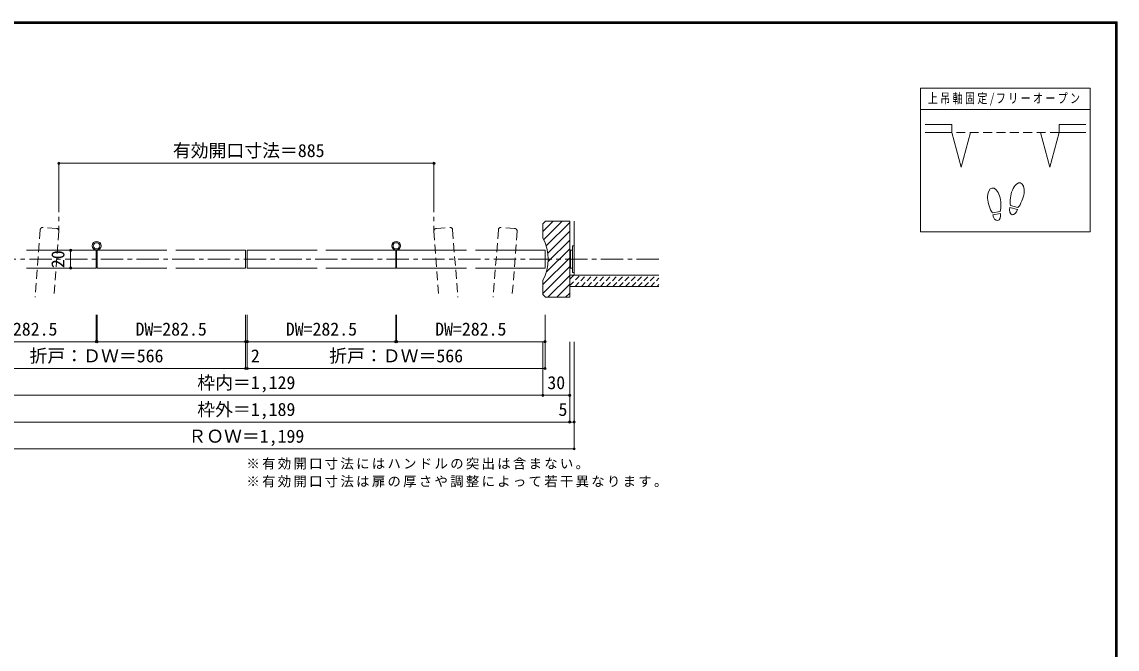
# Model space of a CAD drawing. Units: millimetres, scale not verified. Extents: x -973 to 977, y -718 to 696.
# Drawn here: x -250 to 977, y -7 to 696 of the extents above; entities that cross this region are included whole.
import ezdxf
from ezdxf.enums import TextEntityAlignment as Align

# ---------------------------------------------------------------- set-up
doc = ezdxf.new("R2010")
doc.units = ezdxf.units.MM
doc.header["$LTSCALE"] = 5
doc.header["$PDMODE"] = 32
doc.header["$PDSIZE"] = 2.5
for name, pattern in [('CHAIN1', [8, 5, -1, 1, -1]), ('DASHED1', [1.8, 1.2, -0.6]), ('DASHED2', [3, 2, -1])]:
    doc.linetypes.add(name, pattern=pattern)
for name, color, linetype, lineweight in [('0-1_通り芯', 4, 'CHAIN1', 9), ('0-2_柱', 2, 'Continuous', 9), ('0-3_仕上げ', 2, 'Continuous', 9), ('0-4_枠', 3, 'Continuous', 9), ('0-6_扉', 6, 'Continuous', 9), ('0-7_金物', 7, 'Continuous', 9), ('0-8_戸当り', 3, 'Continuous', 9), ('0-A_文字', 7, 'Continuous', 9), ('0-B_寸法', 7, 'Continuous', 9), ('0-C_ハッチ', 7, 'Continuous', 9), ('F-1_枠', 6, 'Continuous', 9)]:
    doc.layers.add(name, color=color, linetype=linetype, lineweight=lineweight)
doc.styles.add('ＭＳ ゴシック', font='')
doc.styles.get('ＭＳ ゴシック').set_extended_font_data('MS Gothic')

msp = doc.modelspace()

# ---------------------------------------------------------------- linework, layer by layer
at = {"layer": '0-1_通り芯'}
for p, q in [((-208.347, 507.5), (-208.347, 461.264)), ((211.653, 507.5), (211.653, 461.264)), ((463.653, 430), (-460.347, 430))]:
    msp.add_line(p, q, dxfattribs=at)
at = {"layer": '0-2_柱'}
msp.add_line((368.653, 412), (368.653, 472.5), dxfattribs=at)
at = {"layer": '0-3_仕上げ'}
for p, q in [((363.653, 412), (463.653, 412)), ((363.653, 399.5), (463.653, 399.5))]:
    msp.add_line(p, q, dxfattribs=at)
at = {"layer": '0-4_枠'}
for p, q in [((336.653, 472.5), (333.653, 469.5)), ((333.653, 454), (333.653, 469.5)), ((336.653, 472.5), (363.653, 472.5)), ((363.653, 387.5), (363.653, 472.5)), ((333.653, 390.5), (333.653, 406))]:
    msp.add_line(p, q, dxfattribs=at)
msp.add_lwpolyline([(333.653, 390.5), (336.653, 387.5), (363.653, 387.5)], dxfattribs=at)
msp.add_arc((288.653, 430), 51, 331.92751, 28.07249, dxfattribs=at)
at = {"layer": '0-6_扉', "color": 2, "linetype": 'DASHED2'}
for p, q in [((-229.287, 462.855), (-235.013, 387.5)), ((-211.111, 464.483), (-226.068, 465.619)), ((-208.347, 461.264), (-213.953, 387.5)), ((211.653, 461.264), (217.259, 387.5)), ((214.417, 464.483), (229.374, 465.619)), ((232.593, 462.855), (238.32, 387.5)), ((283.814, 462.855), (278.088, 387.5)), ((301.99, 464.483), (287.033, 465.619)), ((304.754, 461.264), (299.148, 387.5))]:
    msp.add_line(p, q, dxfattribs=at)
at = {"layer": '0-6_扉'}
for p, q in [((-244.722, 440), (-166.597, 440)), ((-166.597, 440), (-166.597, 420)), ((-165.597, 440), (-87.472, 440)), ((-165.597, 440), (-165.597, 420)), ((-77.472, 440), (0.653, 440)), ((0.653, 440), (0.653, 420)), ((2.653, 440), (80.778, 440)), ((2.653, 440), (2.653, 420)), ((90.778, 440), (168.903, 440)), ((168.903, 440), (168.903, 420)), ((169.903, 440), (248.028, 440)), ((169.903, 440), (169.903, 420)), ((258.028, 440), (336.153, 440)), ((336.153, 440), (336.153, 420)), ((-244.722, 420), (-166.597, 420)), ((-165.597, 420), (-87.472, 420)), ((-77.472, 420), (0.653, 420)), ((2.653, 420), (80.778, 420)), ((90.778, 420), (168.903, 420)), ((169.903, 420), (248.028, 420)), ((258.028, 420), (336.153, 420))]:
    msp.add_line(p, q, dxfattribs=at)
at = {"layer": '0-6_扉', "color": 2, "linetype": 'DASHED2'}
for centre, start, end in [((-226.295, 462.628), 85.65398, 175.65398), ((-211.338, 461.491), 355.65398, 85.65398), ((214.644, 461.491), 94.34602, 184.34602), ((229.601, 462.628), 4.34602, 94.34602), ((286.806, 462.628), 85.65398, 175.65398), ((301.763, 461.491), 355.65398, 85.65398)]:
    msp.add_arc(centre, 3, start, end, dxfattribs=at)
at = {"layer": '0-7_金物'}
for p, q in [((366.653, 415), (366.653, 445)), ((368.653, 445), (366.653, 445)), ((368.653, 415), (368.653, 445)), ((364.653, 439), (363.653, 439)), ((366.653, 440), (364.653, 440)), ((364.653, 420), (364.653, 440)), ((364.653, 421), (363.653, 421)), ((366.653, 420), (364.653, 420)), ((368.653, 415), (366.653, 415))]:
    msp.add_line(p, q, dxfattribs=at)
for centre, radius in [((-166.097, 445), 5), ((-166.097, 445), 3.5), ((169.403, 445), 5), ((169.403, 445), 3.5)]:
    msp.add_circle(centre, radius, dxfattribs=at)
at = {"layer": '0-8_戸当り', "color": 2}
for p, q in [((791.639, 580.751), (761.639, 580.751)), ((791.639, 580.751), (791.639, 571.751)), ((911.639, 580.751), (911.639, 571.751)), ((911.639, 580.751), (941.639, 580.751)), ((791.639, 571.751), (761.639, 571.751)), ((801.992, 533.114), (791.639, 571.751)), ((801.992, 533.114), (812.345, 571.751)), ((890.934, 571.751), (901.287, 533.114)), ((911.639, 571.751), (901.287, 533.114)), ((911.639, 571.751), (941.639, 571.751))]:
    msp.add_line(p, q, dxfattribs=at)
at = {"layer": '0-8_戸当り', "color": 7, "linetype": 'DASHED2'}
msp.add_line((911.639, 571.751), (791.639, 571.751), dxfattribs=at)
at = {"layer": '0-8_戸当り'}
for p, q in [((845.664, 483.378), (837.018, 481.853)), ((846.029, 481.31), (837.383, 479.785)), ((865.132, 485.706), (856.651, 487.978)), ((865.675, 487.735), (857.195, 490.007))]:
    msp.add_line(p, q, dxfattribs=at)
for centre, major_axis, ratio, start_param, end_param in [((864.92, 501.878), (3.644, 13.601), 0.5, 4.34059143, 8.22577918), ((839.003, 495.877), (-2.445, 13.867), 0.5, 4.34059143, 8.22577918), ((839.073, 495.481), (-2.963, 16.802), 0.4, 3.84030852, 4.43255203), ((864.816, 501.489), (4.416, 16.48), 0.4, 1.85063327, 2.44287679), ((864.816, 501.489), (4.416, 16.48), 0.4, 3.84030852, 4.43255203), ((839.073, 495.481), (-2.963, 16.802), 0.4, 1.85063327, 2.44287679), ((841.706, 480.548), (-1.27, 7.205), 0.6, 1.57079633, 4.71238898), ((860.892, 486.842), (1.894, 7.067), 0.6, 1.57079633, 4.71238898)]:
    msp.add_ellipse(centre, major_axis=major_axis, ratio=ratio, start_param=start_param, end_param=end_param, dxfattribs=at)
at = {"layer": '0-A_文字', "color": 3}
for p, q in [((756.639, 621.667), (756.639, 460.667)), ((946.639, 621.667), (756.639, 621.667)), ((946.639, 597.667), (756.639, 597.667))]:
    msp.add_line(p, q, dxfattribs=at)
msp.add_lwpolyline([(946.639, 621.667), (946.639, 460.667), (756.639, 460.667)], dxfattribs=at)
at = {"layer": '0-B_寸法', "color": 4}
for p, q in [((-208.347, 537.5), (-208.347, 507.5)), ((-208.347, 537.5), (211.653, 537.5)), ((211.653, 537.5), (211.653, 507.5)), ((-195.212, 440), (-195.212, 420)), ((-166.597, 337.5), (-166.597, 367.5)), ((-165.597, 337.5), (-165.597, 367.5)), ((0.653, 307.5), (0.653, 367.5)), ((2.653, 307.5), (2.653, 367.5)), ((168.903, 337.5), (168.903, 367.5)), ((169.903, 337.5), (169.903, 367.5)), ((336.153, 307.5), (336.153, 367.5)), ((-332.847, 337.5), (-166.597, 337.5)), ((-165.597, 337.5), (0.653, 337.5)), ((2.653, 337.5), (168.903, 337.5)), ((169.903, 337.5), (336.153, 337.5)), ((333.653, 277.5), (333.653, 337.5)), ((363.653, 247.5), (363.653, 337.5)), ((368.653, 247.5), (368.653, 337.5)), ((-332.847, 307.5), (0.653, 307.5)), ((0.653, 307.5), (2.653, 307.5)), ((2.653, 307.5), (336.153, 307.5)), ((-330.347, 277.5), (333.653, 277.5)), ((333.653, 277.5), (363.653, 277.5)), ((-360.347, 247.5), (363.653, 247.5)), ((363.653, 247.5), (368.653, 247.5)), ((368.653, 217.5), (368.653, 247.5)), ((-365.347, 217.5), (368.653, 217.5))]:
    msp.add_line(p, q, dxfattribs=at)
at = {"layer": '0-B_寸法'}
for p in [(-208.347, 537.5), (211.653, 537.5), (-195.212, 440), (-195.212, 420), (-166.597, 337.5), (-165.597, 337.5), (0.653, 337.5), (2.653, 337.5), (168.903, 337.5), (169.903, 337.5), (336.153, 337.5), (0.653, 307.5), (2.653, 307.5), (336.153, 307.5), (333.653, 277.5), (363.653, 277.5), (363.653, 247.5), (368.653, 247.5), (368.653, 217.5)]:
    msp.add_point(p, dxfattribs=at)
at = {"layer": '0-C_ハッチ', "color": 4}
for p, q in [((333.653, 460.981), (345.172, 472.5)), ((334.634, 452.062), (355.071, 472.5)), ((337.415, 444.944), (363.653, 471.182)), ((339.194, 436.824), (363.653, 461.283)), ((339.582, 427.312), (363.653, 451.383)), ((333.653, 401.584), (363.653, 431.584)), ((337.497, 415.327), (363.653, 441.484)), ((333.653, 391.685), (363.653, 421.685)), ((339.368, 387.5), (363.653, 411.785)), ((349.267, 387.5), (363.653, 401.886)), ((359.167, 387.5), (363.653, 391.986))]:
    msp.add_line(p, q, dxfattribs=at)
at = {"layer": '0-C_ハッチ', "color": 4, "linetype": 'DASHED1'}
for p, q in [((363.653, 400.498), (375.155, 412)), ((363.653, 407.569), (368.084, 412)), ((369.726, 399.5), (382.226, 412)), ((376.797, 399.5), (389.297, 412)), ((383.868, 399.5), (396.368, 412)), ((390.939, 399.5), (403.439, 412)), ((398.01, 399.5), (410.51, 412)), ((405.081, 399.5), (417.581, 412)), ((412.152, 399.5), (424.652, 412)), ((419.223, 399.5), (431.723, 412)), ((426.294, 399.5), (438.794, 412)), ((433.365, 399.5), (445.865, 412)), ((440.437, 399.5), (452.937, 412)), ((447.508, 399.5), (460.008, 412)), ((454.579, 399.5), (463.653, 408.574)), ((461.65, 399.5), (463.653, 401.503))]:
    msp.add_line(p, q, dxfattribs=at)
at = {"layer": 'F-1_枠'}
for p, q in [((-973.347, 695.833), (976.653, 695.833)), ((-973.347, 695), (976.653, 695)), ((-973.347, 694.167), (976.653, 694.167)), ((974.986, 695.833), (974.986, -700.833)), ((975.82, 695.833), (975.82, -700.833)), ((976.653, 695.833), (976.653, -700.833))]:
    msp.add_line(p, q, dxfattribs=at)

# ---------------------------------------------------------------- texts
at = {"layer": '0-A_文字', "char_height": 11, "attachment_point": 7, "style": 'ＭＳ ゴシック'}
for s, insert in [('\\T1.23;\\W0.75;上吊軸固定/フリーオープン', (764.764, 602.167)), ('\\T1.17;※有効開口寸法にはハンドルの突出は含まない。', (1.653, 194.282)), ('\\T1.17;※有効開口寸法は扉の厚さや調整によって若干異なります。', (1.653, 174.282))]:
    msp.add_mtext(s, dxfattribs=dict(at, insert=insert))
at = {"layer": '0-B_寸法', "style": 'ＭＳ ゴシック'}
for s, p in [('有効開口寸法＝885', (-80.697, 540)), ('DW=282.5', (-289.722, 340)), ('DW=282.5', (-122.472, 340)), ('DW=282.5', (45.778, 340)), ('DW=282.5', (213.028, 340)), ('折戸：ＤＷ＝566', (-241.097, 310)), ('折戸：ＤＷ＝566', (94.403, 310)), ('2', (6.653, 310)), ('枠内＝1,129', (-53.347, 280)), ('30', (338.653, 280)), ('枠外＝1,189', (-53.347, 250)), ('5', (351.153, 250)), ('ＲＯＷ＝1,199', (-63.347, 220))]:
    msp.add_text(s, height=14.66, dxfattribs=at).set_placement(p, align=Align.BOTTOM_LEFT)
msp.add_text('20', height=14.66, rotation=90, dxfattribs=at).set_placement((-197.712, 420), align=Align.BOTTOM_LEFT)

doc.saveas('drawing.dxf')
